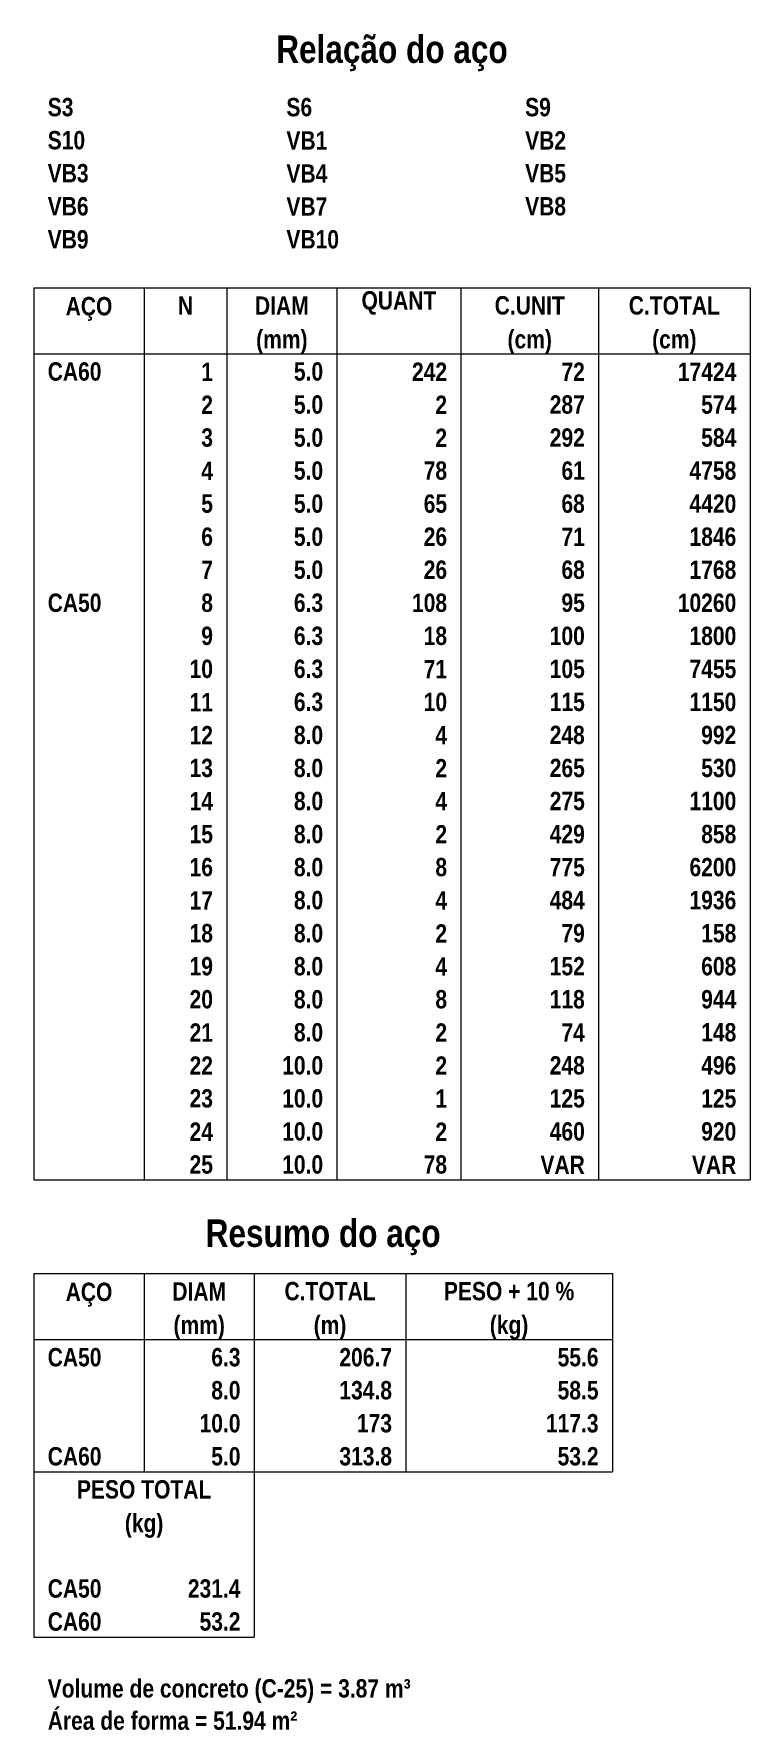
# Model space of a CAD drawing. Header units: millimetres. Extents: x 2249 to 2676, y -663 to -441.
# Drawn here: x 2397.79 to 2406.05, y -553.92 to -534.35 of the extents above; entities that cross this region are included whole.
import ezdxf

# ---------------------------------------------------------------- set-up
doc = ezdxf.new("R2010")
doc.units = ezdxf.units.MM
doc.header["$LTSCALE"] = 0.5
doc.header["$MEASUREMENT"] = 0
doc.layers.add('DT-Relação do aço', color=9, linetype='CONTINUOUS', lineweight=5)
doc.styles.add('ARIAL', font='ARIALNB.TTF')

msp = doc.modelspace()

# ---------------------------------------------------------------- linework, layer by layer
at = {"layer": 'DT-Relação do aço', "linetype": 'Continuous'}
for p, q in [((2397.7889, -537.2794), (2406.0491, -537.2794)), ((2397.7889, -537.2794), (2397.7889, -538.0419)), ((2399.0597, -537.2794), (2399.0597, -538.0419)), ((2400.0128, -537.2794), (2400.0128, -538.0419)), ((2401.2836, -537.2794), (2401.2836, -538.0419)), ((2402.7132, -537.2794), (2402.7132, -538.0419)), ((2404.3017, -537.2794), (2404.3017, -538.0419)), ((2406.0491, -537.2794), (2406.0491, -538.0419)), ((2397.7889, -538.0419), (2406.0491, -538.0419)), ((2397.7889, -538.0419), (2397.7889, -547.5729)), ((2399.0597, -538.0419), (2399.0597, -547.5729)), ((2400.0128, -538.0419), (2400.0128, -547.5729)), ((2401.2836, -538.0419), (2401.2836, -547.5729)), ((2402.7132, -538.0419), (2402.7132, -547.5729)), ((2404.3017, -538.0419), (2404.3017, -547.5729)), ((2406.0491, -538.0419), (2406.0491, -547.5729)), ((2397.7889, -547.5729), (2406.0491, -547.5729)), ((2397.7889, -548.6531), (2404.4606, -548.6531)), ((2397.7889, -548.6531), (2397.7889, -549.4156)), ((2399.0597, -548.6531), (2399.0597, -549.4156)), ((2400.3305, -548.6531), (2400.3305, -549.4156)), ((2402.0778, -548.6531), (2402.0778, -549.4156)), ((2404.4606, -548.6531), (2404.4606, -549.4156)), ((2397.7889, -549.4156), (2404.4606, -549.4156)), ((2397.7889, -549.4156), (2397.7889, -550.9405)), ((2399.0597, -549.4156), (2399.0597, -550.9405)), ((2400.3305, -549.4156), (2400.3305, -550.9405)), ((2402.0778, -549.4156), (2402.0778, -550.9405)), ((2404.4606, -549.4156), (2404.4606, -550.9405)), ((2397.7889, -550.9405), (2404.4606, -550.9405)), ((2397.7889, -550.9405), (2397.7889, -552.0843)), ((2400.3305, -550.9405), (2400.3305, -552.0843)), ((2397.7889, -552.0843), (2397.7889, -552.8467)), ((2400.3305, -552.0843), (2400.3305, -552.8467)), ((2397.7889, -552.8467), (2400.3305, -552.8467))]:
    msp.add_line(p, q, dxfattribs=at)

# ---------------------------------------------------------------- texts
at = {"layer": 'DT-Relação do aço', "color": 7, "line_spacing_factor": 0.9, "style": 'ARIAL'}
for s, insert, char_height, width, attachment_point in [('Relação do aço', (2401.919, -534.7802), 0.3177, 5.33736, 8), ('S3', (2397.9477, -535.3033), 0.2118, 0.50832, 7), ('S6', (2400.7011, -535.3033), 0.2118, 0.50832, 7), ('S9', (2403.4545, -535.3033), 0.2118, 0.50832, 7), ('S10', (2397.9477, -535.6846), 0.2118, 0.76248, 7), ('VB1', (2400.7011, -535.6846), 0.2118, 0.76248, 7), ('VB2', (2403.4545, -535.6846), 0.2118, 0.76248, 7), ('VB3', (2397.9477, -536.0658), 0.2118, 0.76248, 7), ('VB4', (2400.7011, -536.0658), 0.2118, 0.76248, 7), ('VB5', (2403.4545, -536.0658), 0.2118, 0.76248, 7), ('VB6', (2397.9477, -536.4471), 0.2118, 0.76248, 7), ('VB7', (2400.7011, -536.4471), 0.2118, 0.76248, 7), ('VB8', (2403.4545, -536.4471), 0.2118, 0.76248, 7), ('VB9', (2397.9477, -536.8283), 0.2118, 0.76248, 7), ('VB10', (2400.7011, -536.8283), 0.2118, 1.01664, 7), ('AÇO', (2398.4243, -537.6607), 0.2118, 0.76248, 8), ('N', (2399.5362, -537.5908), 0.2118, 0.25416, 8), ('DIAM', (2400.6482, -537.5908), 0.2118, 1.01664, 8), ('QUANT', (2401.9984, -537.5908), 0.2118, 1.2708, 8), ('C.UNIT', (2403.5075, -537.5908), 0.2118, 1.52496, 8), ('C.TOTAL', (2405.1754, -537.5908), 0.2118, 1.77912, 8), ('(mm)', (2400.6482, -538.0419), 0.2118, 1.01664, 8), ('(cm)', (2403.5075, -538.0419), 0.2118, 1.01664, 8), ('(cm)', (2405.1754, -538.0419), 0.2118, 1.01664, 8), ('CA60', (2397.9477, -538.3533), 0.2118, 1.01664, 7), ('1', (2399.8539, -538.3533), 0.2118, 0.25416, 9), ('5.0', (2401.1247, -538.3533), 0.2118, 0.76248, 9), ('242', (2402.5544, -538.3533), 0.2118, 0.76248, 9), ('72', (2404.1429, -538.3533), 0.2118, 0.50832, 9), ('17424', (2405.8902, -538.3533), 0.2118, 1.2708, 9), ('2', (2399.8539, -538.7345), 0.2118, 0.25416, 9), ('5.0', (2401.1247, -538.7345), 0.2118, 0.76248, 9), ('2', (2402.5544, -538.7345), 0.2118, 0.25416, 9), ('287', (2404.1429, -538.7345), 0.2118, 0.76248, 9), ('574', (2405.8902, -538.7345), 0.2118, 0.76248, 9), ('3', (2399.8539, -539.1157), 0.2118, 0.25416, 9), ('5.0', (2401.1247, -539.1157), 0.2118, 0.76248, 9), ('2', (2402.5544, -539.1157), 0.2118, 0.25416, 9), ('292', (2404.1429, -539.1157), 0.2118, 0.76248, 9), ('584', (2405.8902, -539.1157), 0.2118, 0.76248, 9), ('4', (2399.8539, -539.497), 0.2118, 0.25416, 9), ('5.0', (2401.1247, -539.497), 0.2118, 0.76248, 9), ('78', (2402.5544, -539.497), 0.2118, 0.50832, 9), ('61', (2404.1429, -539.497), 0.2118, 0.50832, 9), ('4758', (2405.8902, -539.497), 0.2118, 1.01664, 9), ('5', (2399.8539, -539.8782), 0.2118, 0.25416, 9), ('5.0', (2401.1247, -539.8782), 0.2118, 0.76248, 9), ('65', (2402.5544, -539.8782), 0.2118, 0.50832, 9), ('68', (2404.1429, -539.8782), 0.2118, 0.50832, 9), ('4420', (2405.8902, -539.8782), 0.2118, 1.01664, 9), ('6', (2399.8539, -540.2595), 0.2118, 0.25416, 9), ('5.0', (2401.1247, -540.2595), 0.2118, 0.76248, 9), ('26', (2402.5544, -540.2595), 0.2118, 0.50832, 9), ('71', (2404.1429, -540.2595), 0.2118, 0.50832, 9), ('1846', (2405.8902, -540.2595), 0.2118, 1.01664, 9), ('7', (2399.8539, -540.6407), 0.2118, 0.25416, 9), ('5.0', (2401.1247, -540.6407), 0.2118, 0.76248, 9), ('26', (2402.5544, -540.6407), 0.2118, 0.50832, 9), ('68', (2404.1429, -540.6407), 0.2118, 0.50832, 9), ('1768', (2405.8902, -540.6407), 0.2118, 1.01664, 9), ('CA50', (2397.9477, -541.0219), 0.2118, 1.01664, 7), ('8', (2399.8539, -541.0219), 0.2118, 0.25416, 9), ('6.3', (2401.1247, -541.0219), 0.2118, 0.76248, 9), ('108', (2402.5544, -541.0219), 0.2118, 0.76248, 9), ('95', (2404.1429, -541.0219), 0.2118, 0.50832, 9), ('10260', (2405.8902, -541.0219), 0.2118, 1.2708, 9), ('9', (2399.8539, -541.4032), 0.2118, 0.25416, 9), ('6.3', (2401.1247, -541.4032), 0.2118, 0.76248, 9), ('18', (2402.5544, -541.4032), 0.2118, 0.50832, 9), ('100', (2404.1429, -541.4032), 0.2118, 0.76248, 9), ('1800', (2405.8902, -541.4032), 0.2118, 1.01664, 9), ('10', (2399.8539, -541.7844), 0.2118, 0.50832, 9), ('6.3', (2401.1247, -541.7844), 0.2118, 0.76248, 9), ('71', (2402.5544, -541.7844), 0.2118, 0.50832, 9), ('105', (2404.1429, -541.7844), 0.2118, 0.76248, 9), ('7455', (2405.8902, -541.7844), 0.2118, 1.01664, 9), ('11', (2399.8539, -542.1657), 0.2118, 0.50832, 9), ('6.3', (2401.1247, -542.1657), 0.2118, 0.76248, 9), ('10', (2402.5544, -542.1657), 0.2118, 0.50832, 9), ('115', (2404.1429, -542.1657), 0.2118, 0.76248, 9), ('1150', (2405.8902, -542.1657), 0.2118, 1.01664, 9), ('12', (2399.8539, -542.5469), 0.2118, 0.50832, 9), ('8.0', (2401.1247, -542.5469), 0.2118, 0.76248, 9), ('4', (2402.5544, -542.5469), 0.2118, 0.25416, 9), ('248', (2404.1429, -542.5469), 0.2118, 0.76248, 9), ('992', (2405.8902, -542.5469), 0.2118, 0.76248, 9), ('13', (2399.8539, -542.9281), 0.2118, 0.50832, 9), ('8.0', (2401.1247, -542.9281), 0.2118, 0.76248, 9), ('2', (2402.5544, -542.9281), 0.2118, 0.25416, 9), ('265', (2404.1429, -542.9281), 0.2118, 0.76248, 9), ('530', (2405.8902, -542.9281), 0.2118, 0.76248, 9), ('14', (2399.8539, -543.3094), 0.2118, 0.50832, 9), ('8.0', (2401.1247, -543.3094), 0.2118, 0.76248, 9), ('4', (2402.5544, -543.3094), 0.2118, 0.25416, 9), ('275', (2404.1429, -543.3094), 0.2118, 0.76248, 9), ('1100', (2405.8902, -543.3094), 0.2118, 1.01664, 9), ('15', (2399.8539, -543.6906), 0.2118, 0.50832, 9), ('8.0', (2401.1247, -543.6906), 0.2118, 0.76248, 9), ('2', (2402.5544, -543.6906), 0.2118, 0.25416, 9), ('429', (2404.1429, -543.6906), 0.2118, 0.76248, 9), ('858', (2405.8902, -543.6906), 0.2118, 0.76248, 9), ('16', (2399.8539, -544.0719), 0.2118, 0.50832, 9), ('8.0', (2401.1247, -544.0719), 0.2118, 0.76248, 9), ('8', (2402.5544, -544.0719), 0.2118, 0.25416, 9), ('775', (2404.1429, -544.0719), 0.2118, 0.76248, 9), ('6200', (2405.8902, -544.0719), 0.2118, 1.01664, 9), ('17', (2399.8539, -544.4531), 0.2118, 0.50832, 9), ('8.0', (2401.1247, -544.4531), 0.2118, 0.76248, 9), ('4', (2402.5544, -544.4531), 0.2118, 0.25416, 9), ('484', (2404.1429, -544.4531), 0.2118, 0.76248, 9), ('1936', (2405.8902, -544.4531), 0.2118, 1.01664, 9), ('18', (2399.8539, -544.8343), 0.2118, 0.50832, 9), ('8.0', (2401.1247, -544.8343), 0.2118, 0.76248, 9), ('2', (2402.5544, -544.8343), 0.2118, 0.25416, 9), ('79', (2404.1429, -544.8343), 0.2118, 0.50832, 9), ('158', (2405.8902, -544.8343), 0.2118, 0.76248, 9), ('19', (2399.8539, -545.2156), 0.2118, 0.50832, 9), ('8.0', (2401.1247, -545.2156), 0.2118, 0.76248, 9), ('4', (2402.5544, -545.2156), 0.2118, 0.25416, 9), ('152', (2404.1429, -545.2156), 0.2118, 0.76248, 9), ('608', (2405.8902, -545.2156), 0.2118, 0.76248, 9), ('20', (2399.8539, -545.5968), 0.2118, 0.50832, 9), ('8.0', (2401.1247, -545.5968), 0.2118, 0.76248, 9), ('8', (2402.5544, -545.5968), 0.2118, 0.25416, 9), ('118', (2404.1429, -545.5968), 0.2118, 0.76248, 9), ('944', (2405.8902, -545.5968), 0.2118, 0.76248, 9), ('21', (2399.8539, -545.9781), 0.2118, 0.50832, 9), ('8.0', (2401.1247, -545.9781), 0.2118, 0.76248, 9), ('2', (2402.5544, -545.9781), 0.2118, 0.25416, 9), ('74', (2404.1429, -545.9781), 0.2118, 0.50832, 9), ('148', (2405.8902, -545.9781), 0.2118, 0.76248, 9), ('22', (2399.8539, -546.3593), 0.2118, 0.50832, 9), ('10.0', (2401.1247, -546.3593), 0.2118, 1.01664, 9), ('2', (2402.5544, -546.3593), 0.2118, 0.25416, 9), ('248', (2404.1429, -546.3593), 0.2118, 0.76248, 9), ('496', (2405.8902, -546.3593), 0.2118, 0.76248, 9), ('23', (2399.8539, -546.7405), 0.2118, 0.50832, 9), ('10.0', (2401.1247, -546.7405), 0.2118, 1.01664, 9), ('1', (2402.5544, -546.7405), 0.2118, 0.25416, 9), ('125', (2404.1429, -546.7405), 0.2118, 0.76248, 9), ('125', (2405.8902, -546.7405), 0.2118, 0.76248, 9), ('24', (2399.8539, -547.1218), 0.2118, 0.50832, 9), ('10.0', (2401.1247, -547.1218), 0.2118, 1.01664, 9), ('2', (2402.5544, -547.1218), 0.2118, 0.25416, 9), ('460', (2404.1429, -547.1218), 0.2118, 0.76248, 9), ('920', (2405.8902, -547.1218), 0.2118, 0.76248, 9), ('25', (2399.8539, -547.503), 0.2118, 0.50832, 9), ('10.0', (2401.1247, -547.503), 0.2118, 1.01664, 9), ('78', (2402.5544, -547.503), 0.2118, 0.50832, 9), ('VAR', (2404.1429, -547.503), 0.2118, 0.76248, 9), ('VAR', (2405.8902, -547.503), 0.2118, 0.76248, 9), ('Resumo do aço', (2401.1247, -548.4413), 0.3177, 4.95612, 8), ('AÇO', (2398.4243, -549.0343), 0.2118, 0.76248, 8), ('DIAM', (2399.6951, -548.9644), 0.2118, 1.01664, 8), ('C.TOTAL', (2401.2042, -548.9644), 0.2118, 1.77912, 8), ('PESO + 10 %', (2403.2692, -548.9644), 0.2118, 2.79576, 8), ('(mm)', (2399.6951, -549.4156), 0.2118, 1.01664, 8), ('(m)', (2401.2042, -549.4156), 0.2118, 0.76248, 8), ('(kg)', (2403.2692, -549.4156), 0.2118, 1.01664, 8), ('CA50', (2397.9477, -549.7269), 0.2118, 1.01664, 7), ('6.3', (2400.1716, -549.7269), 0.2118, 0.76248, 9), ('206.7', (2401.919, -549.7269), 0.2118, 1.2708, 9), ('55.6', (2404.3017, -549.7269), 0.2118, 1.01664, 9), ('8.0', (2400.1716, -550.1082), 0.2118, 0.76248, 9), ('134.8', (2401.919, -550.1082), 0.2118, 1.2708, 9), ('58.5', (2404.3017, -550.1082), 0.2118, 1.01664, 9), ('10.0', (2400.1716, -550.4894), 0.2118, 1.01664, 9), ('173', (2401.919, -550.4894), 0.2118, 0.76248, 9), ('117.3', (2404.3017, -550.4894), 0.2118, 1.2708, 9), ('CA60', (2397.9477, -550.8706), 0.2118, 1.01664, 7), ('5.0', (2400.1716, -550.8706), 0.2118, 0.76248, 9), ('313.8', (2401.919, -550.8706), 0.2118, 1.2708, 9), ('53.2', (2404.3017, -550.8706), 0.2118, 1.01664, 9), ('PESO TOTAL', (2399.0597, -551.2519), 0.2118, 2.5416, 8), ('(kg)', (2399.0597, -551.703), 0.2118, 1.01664, 8), ('CA50', (2397.9477, -552.3956), 0.2118, 1.01664, 7), ('231.4', (2400.1716, -552.3956), 0.2118, 1.2708, 9), ('CA60', (2397.9477, -552.7768), 0.2118, 1.01664, 7), ('53.2', (2400.1716, -552.7768), 0.2118, 1.01664, 9), ('Volume de concreto (C-25) = 3.87 m³', (2397.9477, -553.6092), 0.2118, 8.8956, 7), ('Área de forma = 51.94 m²', (2397.9477, -553.9206), 0.2118, 6.09984, 7)]:
    msp.add_mtext(s, dxfattribs=dict(at, insert=insert, char_height=char_height, width=width, attachment_point=attachment_point))

doc.saveas('drawing.dxf')
